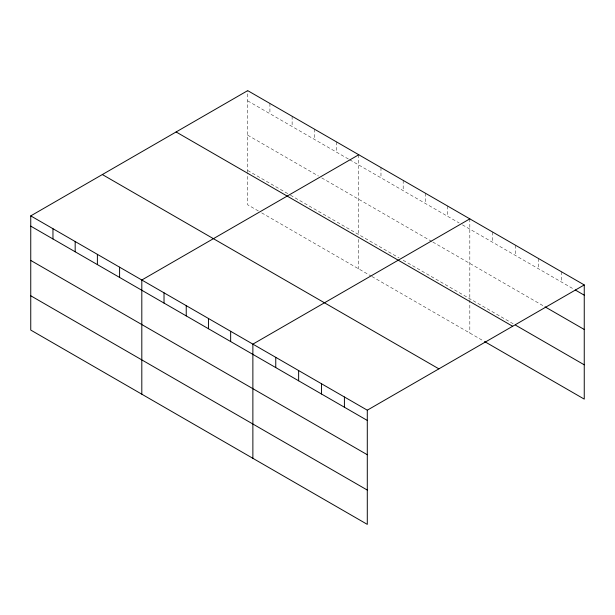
<?xml version="1.0" encoding="UTF-8"?>
<svg xmlns="http://www.w3.org/2000/svg" width="615" height="615" viewBox="0 0 615 615"><rect width="100%" height="100%" fill="white"/><g stroke="black" fill="none" stroke-linecap="round" stroke-linejoin="round"><path stroke-width="0.46" stroke-dasharray="3.08 2.31" d="M247.707 172.415L247.707 90.628M247.707 100.875L348.889 159.3M349.712 159.777L459.128 222.945M462.418 224.844L573.626 289.05M247.707 135.177L318.455 176.021M321.745 177.919L431.984 241.564M432.806 242.041L544.198 306.355M247.707 170.509L289.657 194.732M290.48 195.209L399.074 257.908M403.186 260.283L513.141 323.759M258.4 210.983L247.707 204.81L247.707 173.369M261.69 212.882L371.106 276.05M371.929 276.527L483.721 341.071M561.364 271.722L561.364 281.97M538.479 258.508L538.479 268.755M515.593 245.293L515.593 255.54M492.707 232.086L492.707 242.333M469.822 218.871L469.822 333.046M447.612 206.048L447.612 216.296M425.403 193.225L425.403 203.473M403.186 180.395L403.186 190.642M380.977 167.572L380.977 177.82M358.768 154.749L358.768 234.63M358.768 239.396L358.768 268.932M336.551 141.927L336.551 152.174M314.342 129.104L314.342 139.351M292.125 116.281L292.125 126.529M269.916 103.451L269.916 113.706"/><path stroke-width="0.92" d="M484.535 341.54L584.25 399.112L584.25 284.93L247.707 90.628L30.75 215.888L30.75 330.071L367.293 524.372L367.293 410.19L30.75 215.888M358.768 154.749L141.811 280.01L141.811 394.184M469.822 218.871L252.873 344.131L252.873 458.306M367.293 410.19L584.25 284.93M575.256 289.988L584.25 295.177M545.021 306.831L584.25 329.479M515.593 325.174L584.25 364.818M176.113 131.964L512.656 326.265M102.344 174.552L438.887 368.854M30.75 226.136L367.293 420.437M30.75 260.429L367.293 454.739M30.75 295.769L367.293 490.07M344.408 396.975L344.408 407.222M321.522 383.768L321.522 394.015M298.636 370.553L298.636 380.8M275.758 357.338L275.758 367.586M230.656 331.3L230.656 341.548M208.447 318.478L208.447 328.725M186.237 305.655L186.237 315.902M164.021 292.832L164.021 303.08M119.594 267.187L119.594 277.434M97.385 254.356L97.385 264.604M75.176 241.534L75.176 251.781M52.959 228.711L52.959 238.958"/></g></svg>
